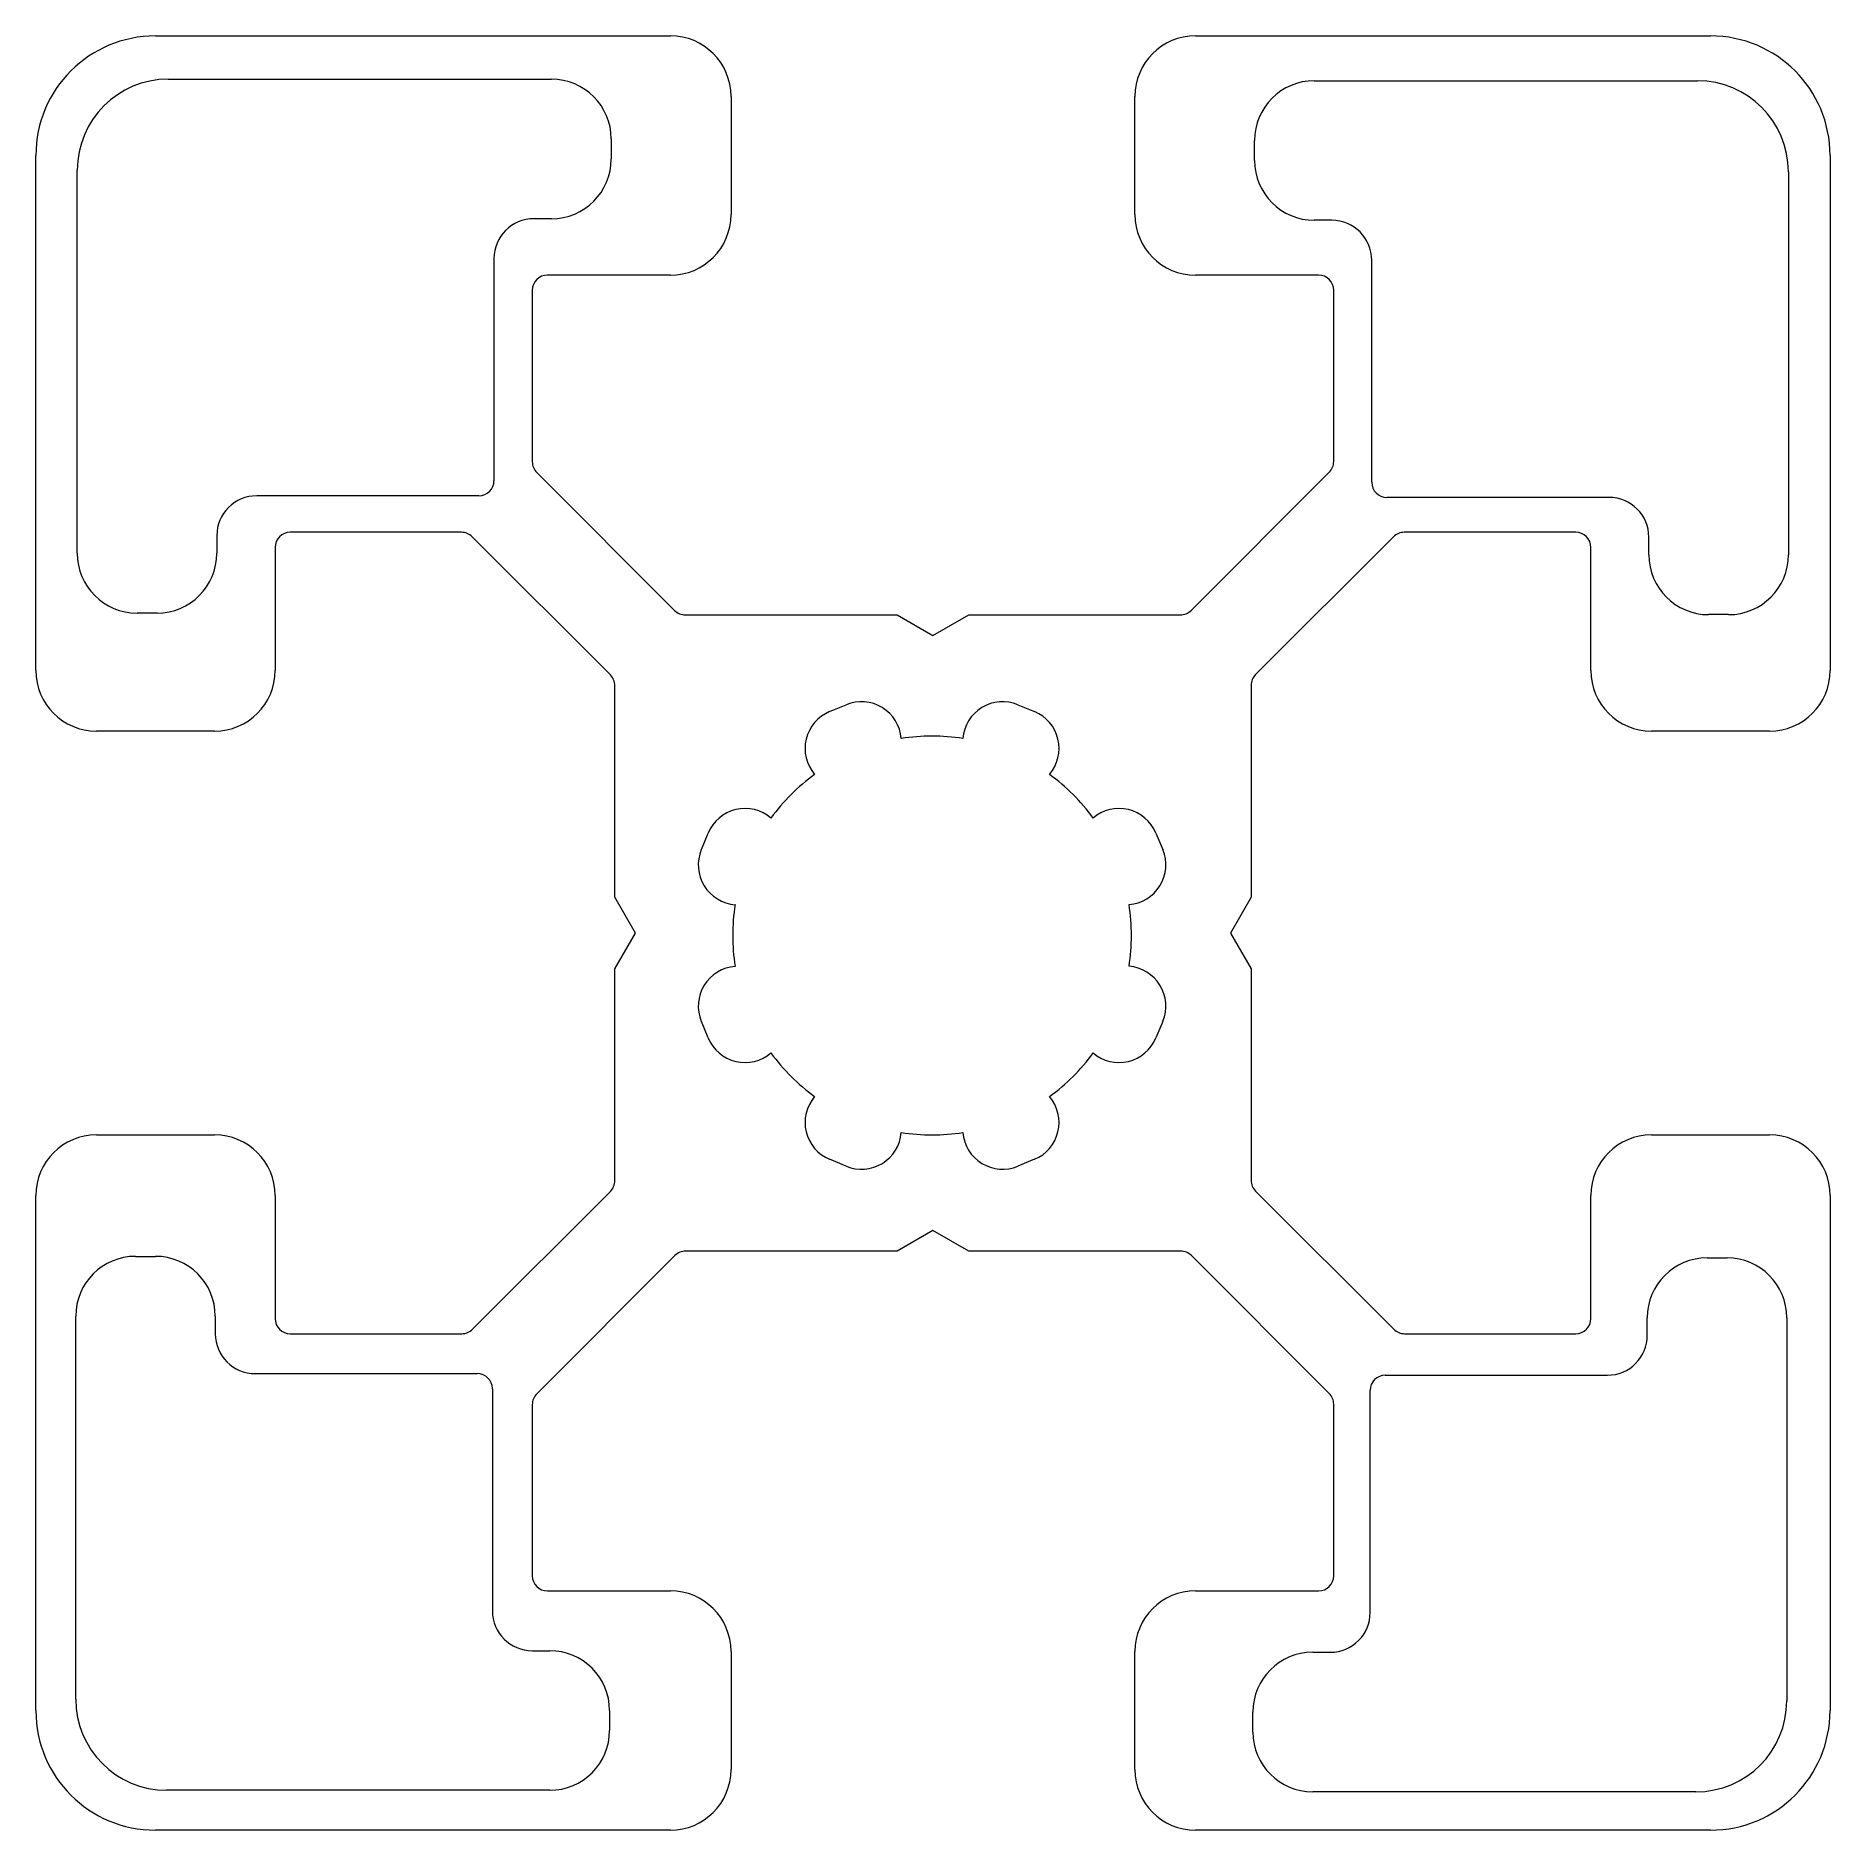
# Model space of a CAD drawing. Header units: millimetres. Extents: x -22.5 to 22.5, y -22.4 to 22.6.
import ezdxf

# ---------------------------------------------------------------- set-up
doc = ezdxf.new("R2010")
doc.units = ezdxf.units.MM

msp = doc.modelspace()

# ---------------------------------------------------------------- linework, layer by layer
at = {"color": 7, "linetype": 'Continuous', "lineweight": 15}
for p, q in [((-19.477, 22.562), (-6.562, 22.562)), ((6.608, 22.562), (19.523, 22.562)), ((-19.157, 21.477), (-9.547, 21.477)), ((9.587, 21.438), (19.197, 21.438)), ((-5.042, 21.043), (-5.042, 18.082)), ((5.088, 18.082), (5.088, 21.043)), ((-8.047, 19.977), (-8.047, 19.477)), ((8.087, 19.438), (8.087, 19.938)), ((-22.477, 6.647), (-22.477, 19.562)), ((22.523, 19.562), (22.523, 6.647)), ((-21.438, 9.587), (-21.438, 19.197)), ((21.477, 19.157), (21.477, 9.547)), ((-9.547, 17.977), (-9.988, 17.977)), ((10.027, 17.938), (9.587, 17.938)), ((-10.988, 16.977), (-10.988, 11.407)), ((11.027, 11.367), (11.027, 16.938)), ((-6.562, 16.562), (-9.647, 16.562)), ((9.693, 16.562), (6.608, 16.562)), ((-10.027, 16.183), (-10.027, 11.882)), ((10.073, 11.889), (10.073, 16.183)), ((-9.915, 11.613), (-6.456, 8.154)), ((6.496, 8.154), (9.962, 11.62)), ((-11.367, 11.027), (-16.938, 11.027)), ((16.977, 10.988), (11.407, 10.988)), ((-17.938, 10.027), (-17.938, 9.587)), ((-11.803, 10.113), (-16.097, 10.113)), ((-8.068, 6.535), (-11.534, 10.001)), ((11.574, 10.001), (8.115, 6.542)), ((16.143, 10.113), (11.843, 10.113)), ((17.977, 9.547), (17.977, 9.988)), ((-16.477, 9.732), (-16.477, 6.647)), ((16.523, 6.647), (16.523, 9.732)), ((-19.438, 8.087), (-19.938, 8.087)), ((-6.187, 8.043), (-0.877, 8.043)), ((-0.877, 8.043), (0.023, 7.527)), ((0.023, 7.527), (0.923, 8.043)), ((0.923, 8.043), (6.227, 8.043)), ((19.977, 8.047), (19.477, 8.047)), ((-7.957, 0.962), (-7.957, 6.266)), ((8.003, 6.273), (8.003, 0.962)), ((-2.569, 5.614), (-2.153, 5.786)), ((2.153, 5.786), (2.569, 5.614)), ((-17.997, 5.128), (-20.957, 5.128)), ((21.003, 5.128), (18.043, 5.128)), ((-5.786, 2.153), (-5.614, 2.569)), ((5.614, 2.569), (5.786, 2.153)), ((-7.437, 0.062), (-7.957, 0.962)), ((8.003, 0.962), (7.484, 0.062)), ((-7.957, -0.837), (-7.437, 0.062)), ((7.484, 0.062), (8.003, -0.837)), ((-7.957, -6.148), (-7.957, -0.837)), ((8.003, -0.837), (8.003, -6.141)), ((-5.614, -2.569), (-5.786, -2.153)), ((5.786, -2.153), (5.614, -2.569)), ((-20.957, -5.003), (-17.997, -5.003)), ((18.043, -5.003), (21.003, -5.003)), ((-2.153, -5.786), (-2.569, -5.614)), ((2.569, -5.614), (2.153, -5.786)), ((-22.477, -19.438), (-22.477, -6.522)), ((-16.477, -6.522), (-16.477, -9.607)), ((-11.527, -9.876), (-8.068, -6.417)), ((8.115, -6.41), (11.581, -9.876)), ((16.523, -9.607), (16.523, -6.522)), ((22.523, -6.522), (22.523, -19.438)), ((0.023, -7.402), (-0.877, -7.918)), ((0.923, -7.918), (0.023, -7.402)), ((-19.977, -8.047), (-19.477, -8.047)), ((-6.449, -8.029), (-9.915, -11.495)), ((-0.877, -7.918), (-6.18, -7.918)), ((6.234, -7.918), (0.923, -7.918)), ((9.962, -11.488), (6.503, -8.029)), ((19.438, -8.087), (19.938, -8.087)), ((-21.477, -19.157), (-21.477, -9.547)), ((-17.977, -9.547), (-17.977, -9.988)), ((17.938, -10.027), (17.938, -9.587)), ((21.438, -9.587), (21.438, -19.197)), ((-16.097, -9.988), (-11.796, -9.988)), ((11.85, -9.988), (16.143, -9.988)), ((-16.977, -10.988), (-11.407, -10.988)), ((11.367, -11.027), (16.938, -11.027)), ((-11.027, -11.367), (-11.027, -16.938)), ((10.988, -16.977), (10.988, -11.407)), ((-10.027, -11.764), (-10.027, -16.058)), ((10.073, -16.058), (10.073, -11.757)), ((-9.647, -16.438), (-6.562, -16.438)), ((6.608, -16.438), (9.693, -16.438)), ((-10.027, -17.938), (-9.587, -17.938)), ((-5.042, -17.957), (-5.042, -20.918)), ((5.088, -20.918), (5.088, -17.957)), ((9.547, -17.977), (9.988, -17.977)), ((-8.087, -19.438), (-8.087, -19.938)), ((8.047, -19.977), (8.047, -19.477)), ((-9.587, -21.438), (-19.197, -21.438)), ((19.157, -21.477), (9.547, -21.477)), ((-6.562, -22.438), (-19.477, -22.438)), ((19.523, -22.438), (6.608, -22.438))]:
    msp.add_line(p, q, dxfattribs=at)
for centre, radius, start, end in [((-19.477, 19.562), 3, 90, 180), ((-6.562, 21.043), 1.52, 0, 90), ((6.608, 21.043), 1.52, 90, 180), ((19.523, 19.562), 3, 0, 90), ((-19.157, 19.197), 2.28, 90, 180), ((-9.547, 19.977), 1.5, 0, 90), ((9.587, 19.938), 1.5, 90, 180), ((19.197, 19.157), 2.28, 0, 90), ((-9.547, 19.477), 1.5, 270, 0), ((9.587, 19.438), 1.5, 180, 270), ((-6.562, 18.082), 1.52, 270, 360), ((6.608, 18.082), 1.52, 180, 270), ((-9.988, 16.977), 1, 90, 180), ((10.027, 16.938), 1, 0, 90), ((-9.647, 16.183), 0.38, 90, 180), ((9.693, 16.183), 0.38, 0, 90), ((-9.647, 11.882), 0.38, 180, 225), ((9.693, 11.889), 0.38, 315, 360), ((-11.367, 11.407), 0.38, 270, 0), ((11.407, 11.367), 0.38, 180, 270), ((-16.938, 10.027), 1, 90, 180), ((16.977, 9.988), 1, 360, 90), ((-16.097, 9.732), 0.38, 90, 180), ((-11.803, 9.732), 0.38, 45, 90), ((11.843, 9.732), 0.38, 90, 135), ((16.143, 9.732), 0.38, 360, 90), ((-19.938, 9.587), 1.5, 180, 270), ((-19.438, 9.587), 1.5, 270, 0), ((19.477, 9.547), 1.5, 180, 270), ((19.977, 9.547), 1.5, 270, 0), ((-6.187, 8.422), 0.38, 225, 270), ((6.227, 8.422), 0.38, 270, 315), ((-20.957, 6.647), 1.52, 180, 270), ((-17.997, 6.647), 1.52, 270, 0), ((-8.337, 6.266), 0.38, 360, 45), ((8.383, 6.273), 0.38, 135, 180), ((18.043, 6.647), 1.52, 180, 270), ((21.003, 6.647), 1.52, 270, 360), ((-1.771, 4.863), 1, 4.4315, 112.5), ((1.77, 4.863), 1, 67.5, 175.5725), ((-2.186, 4.69), 1, 112.5, 220.5725), ((2.186, 4.69), 1, 319.4315, 67.5), ((0, 0), 5, 81.1012, 98.902), ((0, 0), 5, 126.1012, 143.902), ((0, 0), 5, 36.1012, 53.902), ((-4.69, 2.186), 1, 49.4315, 157.5), ((4.69, 2.186), 1, 22.5, 130.5725), ((-4.863, 1.77), 1, 157.5, 265.5725), ((4.863, 1.771), 1, 274.4315, 22.5), ((0, 0), 5, 171.1012, 188.902), ((0, 0), 5, 351.1012, 8.902), ((-4.863, -1.771), 1, 94.4315, 202.5), ((4.863, -1.77), 1, 337.5, 85.5725), ((-4.69, -2.186), 1, 202.5, 310.5725), ((4.69, -2.186), 1, 229.4315, 337.5), ((0, 0), 5, 216.1012, 233.902), ((0, 0), 5, 306.1012, 323.902), ((-2.186, -4.69), 1, 139.4315, 247.5), ((2.186, -4.69), 1, 292.5, 40.5725), ((-1.77, -4.863), 1, 247.5, 355.5725), ((0, 0), 5, 261.1012, 278.902), ((1.771, -4.863), 1, 184.4315, 292.5), ((-20.957, -6.522), 1.52, 90, 180), ((-17.997, -6.522), 1.52, 0, 90), ((18.043, -6.522), 1.52, 90, 180), ((21.003, -6.522), 1.52, 0, 90), ((-8.337, -6.148), 0.38, 315, 360), ((8.383, -6.141), 0.38, 180, 225), ((-19.977, -9.547), 1.5, 90, 180), ((-19.477, -9.547), 1.5, 0, 90), ((-6.18, -8.297), 0.38, 90, 135), ((6.234, -8.297), 0.38, 45, 90), ((19.438, -9.587), 1.5, 90, 180), ((19.938, -9.587), 1.5, 0, 90), ((-16.097, -9.607), 0.38, 180, 270), ((-11.796, -9.607), 0.38, 270, 315), ((11.85, -9.607), 0.38, 225, 270), ((16.143, -9.607), 0.38, 270, 360), ((-16.977, -9.988), 1, 180, 270), ((16.938, -10.027), 1, 270, 0), ((-11.407, -11.367), 0.38, 0, 90), ((11.367, -11.407), 0.38, 90, 180), ((-9.647, -11.764), 0.38, 135, 180), ((9.693, -11.757), 0.38, 360, 45), ((-9.647, -16.058), 0.38, 180, 270), ((9.693, -16.058), 0.38, 270, 0), ((-6.562, -17.957), 1.52, 0, 90), ((6.608, -17.957), 1.52, 90, 180), ((-10.027, -16.938), 1, 180, 270), ((9.988, -16.977), 1, 270, 0), ((-9.587, -19.438), 1.5, 0, 90), ((9.547, -19.477), 1.5, 90, 180), ((-19.197, -19.157), 2.28, 180, 270), ((19.157, -19.197), 2.28, 270, 0), ((-19.477, -19.438), 3, 180, 270), ((19.523, -19.438), 3, 270, 0), ((-9.587, -19.938), 1.5, 270, 0), ((9.547, -19.977), 1.5, 180, 270), ((-6.562, -20.918), 1.52, 270, 360), ((6.608, -20.918), 1.52, 180, 270)]:
    msp.add_arc(centre, radius, start, end, dxfattribs=at)

doc.saveas('drawing.dxf')
